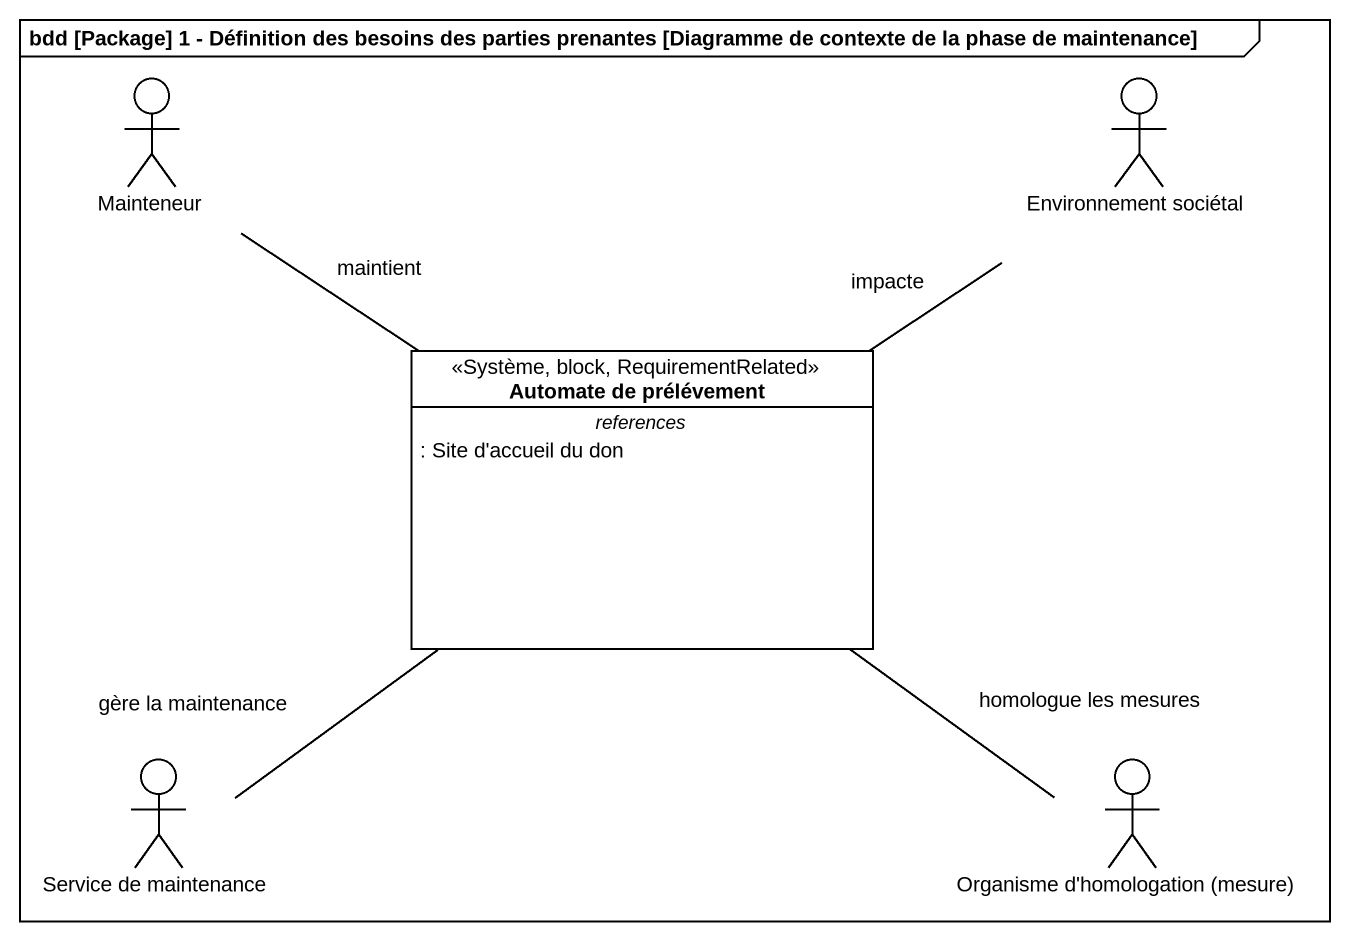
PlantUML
@startuml
mainframe bdd [Package] 1 - Définition des besoins des parties prenantes [Diagramme de contexte de la phase de maintenance]
allowmixing
hide circle
hide empty members
actor Mainteneur
actor "Environnement sociétal" as Environnement_sociétal
class "Automate de prélévement" as Automate_de_prélévement <<Système, block, RequirementRelated>> {
  -- references --
  : Site d'accueil du don
}
actor "Service de maintenance" as Service_de_maintenance
actor "Organisme d'homologation (mesure)" as Organisme_d_homologation
Mainteneur -- Automate_de_prélévement : maintient
Automate_de_prélévement -up- Environnement_sociétal : impacte
Service_de_maintenance -up- Automate_de_prélévement : gère la maintenance
Organisme_d_homologation -up- Automate_de_prélévement : homologue les mesures
@enduml
